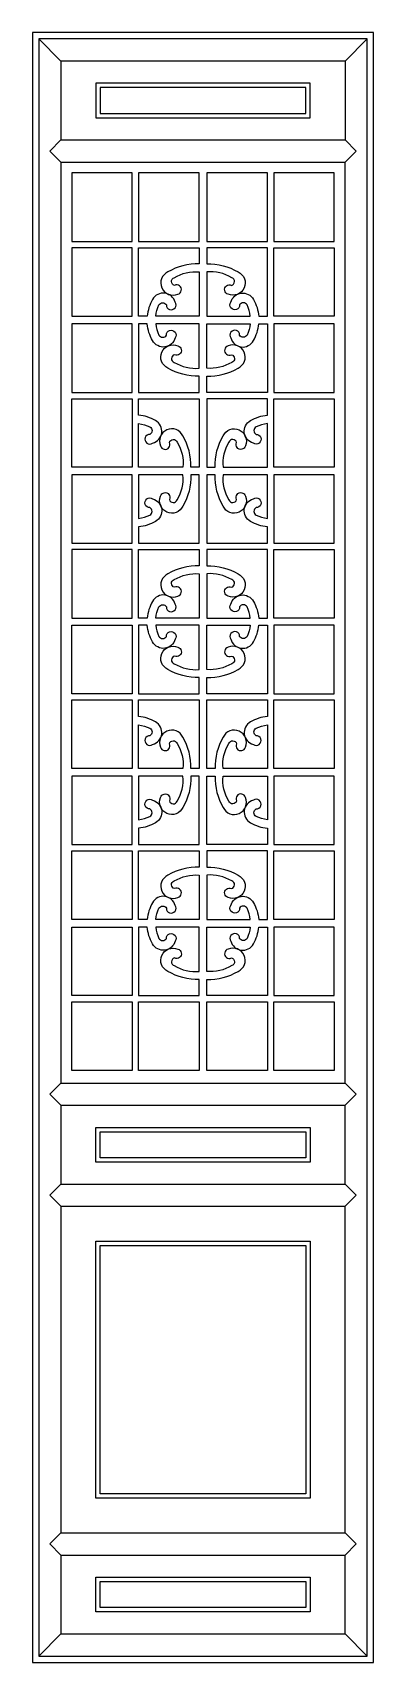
# Model space of a CAD drawing. Header units: metres. Extents: x -1125 to -585, y 0 to 2580.
import ezdxf

# ---------------------------------------------------------------- set-up
doc = ezdxf.new("R2010")
doc.units = ezdxf.units.M
for name, color, linetype in [('3', 3, 'Continuous'), ('4', 4, 'Continuous'), ('7', 7, 'Continuous')]:
    doc.layers.add(name, color=color, linetype=linetype)

msp = doc.modelspace()

# ---------------------------------------------------------------- linework, layer by layer
at = {"layer": '3'}
for p, q in [((-1115.3, 2570), (-1080.3, 2535)), ((-630.3, 2535), (-595.3, 2570)), ((-1080.3, 2410), (-1097.8, 2392.5)), ((-630.3, 2410), (-612.8, 2392.5)), ((-1097.8, 2392.5), (-1080.3, 2375)), ((-630.3, 2375), (-612.8, 2392.5)), ((-967.3, 2249.5), (-967.3, 2358)), ((-957.3, 2358), (-957.3, 2249.5)), ((-861.3, 2249.5), (-861.3, 2358)), ((-849.3, 2358), (-849.3, 2249.5)), ((-753.3, 2249.5), (-753.3, 2358)), ((-743.3, 2358), (-743.3, 2249.5)), ((-1063.3, 2249.5), (-967.3, 2249.5)), ((-957.3, 2249.5), (-861.3, 2249.5)), ((-849.3, 2249.5), (-753.3, 2249.5)), ((-743.3, 2249.5), (-647.3, 2249.5)), ((-967.3, 2239.5), (-1063.3, 2239.5)), ((-967.3, 2131), (-967.3, 2239.5)), ((-743.3, 2239.5), (-647.3, 2239.5)), ((-743.3, 2131), (-743.3, 2239.5)), ((-1063.3, 2131), (-967.3, 2131)), ((-967.3, 2119), (-1063.3, 2119)), ((-967.3, 2010.5), (-967.3, 2119)), ((-647.3, 2131), (-743.3, 2131)), ((-743.3, 2119), (-743.3, 2010.5)), ((-647.3, 2119), (-743.3, 2119)), ((-1063.3, 2010.5), (-967.3, 2010.5)), ((-1063.3, 2000.5), (-967.3, 2000.5)), ((-967.3, 2000.5), (-967.3, 1892)), ((-743.3, 2010.5), (-647.3, 2010.5)), ((-743.3, 1892), (-743.3, 2000.5)), ((-743.3, 2000.5), (-647.3, 2000.5)), ((-967.3, 1892), (-1063.3, 1892)), ((-647.3, 1892), (-743.3, 1892)), ((-967.3, 1880), (-1063.3, 1880)), ((-967.3, 1771.5), (-967.3, 1880)), ((-743.3, 1880), (-743.3, 1771.5)), ((-647.3, 1880), (-743.3, 1880)), ((-1063.3, 1771.5), (-967.3, 1771.5)), ((-967.3, 1761.5), (-1063.3, 1761.5)), ((-967.3, 1653), (-967.3, 1761.5)), ((-743.3, 1771.5), (-647.3, 1771.5)), ((-743.3, 1653), (-743.3, 1761.5)), ((-743.3, 1761.5), (-647.3, 1761.5)), ((-1063.3, 1653), (-967.3, 1653)), ((-647.3, 1653), (-743.3, 1653)), ((-1063.3, 1642), (-967.3, 1642)), ((-967.3, 1642), (-967.3, 1533.5)), ((-647.3, 1642), (-743.3, 1642)), ((-743.3, 1642), (-743.3, 1533.5)), ((-967.3, 1533.5), (-1063.3, 1533.5)), ((-1063.3, 1523.5), (-967.3, 1523.5)), ((-967.3, 1523.5), (-967.3, 1415)), ((-743.3, 1533.5), (-647.3, 1533.5)), ((-743.3, 1415), (-743.3, 1523.5)), ((-743.3, 1523.5), (-647.3, 1523.5)), ((-967.3, 1415), (-1063.3, 1415)), ((-967.3, 1403), (-1063.3, 1403)), ((-967.3, 1294.5), (-967.3, 1403)), ((-647.3, 1415), (-743.3, 1415)), ((-743.3, 1403), (-743.3, 1294.5)), ((-647.3, 1403), (-743.3, 1403)), ((-1063.3, 1294.5), (-967.3, 1294.5)), ((-743.3, 1294.5), (-647.3, 1294.5)), ((-1063.3, 1284.5), (-967.3, 1284.5)), ((-967.3, 1284.5), (-967.3, 1176)), ((-743.3, 1176), (-743.3, 1284.5)), ((-743.3, 1284.5), (-647.3, 1284.5)), ((-967.3, 1176), (-1063.3, 1176)), ((-1063.3, 1164), (-967.3, 1164)), ((-967.3, 1164), (-967.3, 1055.5)), ((-647.3, 1176), (-743.3, 1176)), ((-743.3, 1164), (-743.3, 1055.5)), ((-647.3, 1164), (-743.3, 1164)), ((-967.3, 1055.5), (-1063.3, 1055.5)), ((-1063.3, 1045.5), (-967.3, 1045.5)), ((-967.3, 1045.5), (-967.3, 937)), ((-957.3, 1045.5), (-861.3, 1045.5)), ((-957.3, 937), (-957.3, 1045.5)), ((-861.3, 1045.5), (-861.3, 937)), ((-849.3, 1045.5), (-753.3, 1045.5)), ((-849.3, 937), (-849.3, 1045.5)), ((-753.3, 1045.5), (-753.3, 937)), ((-743.3, 1055.5), (-647.3, 1055.5)), ((-743.3, 1045.5), (-647.3, 1045.5)), ((-743.3, 937), (-743.3, 1045.5)), ((-1097.8, 899.5), (-1080.3, 917)), ((-630.3, 917), (-612.8, 899.5)), ((-1080.3, 882), (-1097.8, 899.5)), ((-630.3, 882), (-612.8, 899.5)), ((-1097.8, 739.5), (-1080.3, 757)), ((-630.3, 757), (-612.8, 739.5)), ((-1080.3, 722), (-1097.8, 739.5)), ((-630.3, 722), (-612.8, 739.5)), ((-1097.8, 187.5), (-1080.3, 205)), ((-1080.3, 170), (-1097.8, 187.5)), ((-630.3, 205), (-612.8, 187.5)), ((-630.3, 170), (-612.8, 187.5)), ((-1115.3, 10), (-1080.3, 45)), ((-630.3, 45), (-595.3, 10))]:
    msp.add_line(p, q, dxfattribs=at)
for points in [[(-1115.3, 10), (-595.3, 10), (-595.3, 2570), (-1115.3, 2570)], [(-1025.3, 2445), (-685.3, 2445), (-685.3, 2500), (-1025.3, 2500)], [(-1018.3, 2452), (-692.3, 2452), (-692.3, 2493), (-1018.3, 2493)], [(-1025.3, 847), (-685.3, 847), (-685.3, 792), (-1025.3, 792)], [(-1018.3, 840), (-692.3, 840), (-692.3, 799), (-1018.3, 799)], [(-1025.3, 667), (-685.3, 667), (-685.3, 260), (-1025.3, 260)], [(-1018.3, 660), (-692.3, 660), (-692.3, 267), (-1018.3, 267)], [(-1025.3, 135), (-685.3, 135), (-685.3, 80), (-1025.3, 80)], [(-1018.3, 128), (-692.3, 128), (-692.3, 87), (-1018.3, 87)]]:
    msp.add_lwpolyline(points, close=True, dxfattribs=at)
for points in [[(-930.27, 2131, -0.09), (-925.18, 2148.84, -0.57), (-913.33, 2148.89, 1.39), (-899.48, 2153.25, 0.68), (-935.18, 2157.64, 0.1), (-943.88, 2131), (-957.3, 2131), (-957.3, 2239.5), (-861.3, 2239.5), (-861.3, 2213.88, 0.14), (-910.89, 2201.06, 0.99), (-895.2, 2165.91, 1.11), (-900.37, 2179.87, -0.77), (-900.9, 2192.03, -0.16), (-861.3, 2201.3), (-861.3, 2131)], [(-780.33, 2131, 0.09), (-785.42, 2148.84, 0.57), (-797.27, 2148.89, -1.39), (-811.12, 2153.25, -0.68), (-775.43, 2157.64, -0.1), (-766.73, 2131), (-753.3, 2131), (-753.3, 2239.5), (-849.3, 2239.5), (-849.3, 2213.88, -0.14), (-799.71, 2201.06, -0.99), (-815.41, 2165.91, -1.11), (-810.23, 2179.87, 0.77), (-809.7, 2192.03, 0.16), (-849.3, 2201.3), (-849.3, 2131)], [(-957.3, 2119), (-957.3, 2010.5), (-861.3, 2010.5), (-861.3, 2036.12, -0.14), (-910.89, 2048.94, -0.99), (-895.2, 2084.09, -1.11), (-900.37, 2070.13, 0.77), (-900.9, 2057.97, 0.16), (-861.3, 2048.7), (-861.3, 2119), (-930.27, 2119, 0.09), (-925.18, 2101.16, 0.57), (-913.33, 2101.11, -1.39), (-899.48, 2096.75, -0.68), (-935.18, 2092.36, -0.1), (-943.88, 2119)], [(-753.3, 2119), (-753.3, 2010.5), (-849.3, 2010.5), (-849.3, 2036.12, 0.14), (-799.71, 2048.94, 0.99), (-815.41, 2084.09, 1.11), (-810.23, 2070.13, -0.77), (-809.7, 2057.97, -0.16), (-849.3, 2048.7), (-849.3, 2119), (-780.33, 2119, -0.09), (-785.42, 2101.16, -0.57), (-797.27, 2101.11, 1.39), (-811.12, 2096.75, 0.68), (-775.43, 2092.36, 0.1), (-766.73, 2119)], [(-957.3, 1892), (-957.3, 1960.97, -0.09), (-939.47, 1955.88, -0.57), (-939.41, 1944.03, 1.39), (-935.05, 1930.18, 0.68), (-930.66, 1965.87, 0.1), (-957.3, 1974.58), (-957.3, 2000.5), (-861.3, 2000.5), (-861.3, 1892), (-874.42, 1892, 0.14), (-887.25, 1941.59, 0.99), (-922.39, 1925.9, 1.11), (-908.43, 1931.07, -0.77), (-896.27, 1931.6, -0.16), (-887, 1892)], [(-753.3, 1892), (-753.3, 1960.97, 0.09), (-771.14, 1955.88, 0.57), (-771.2, 1944.03, -1.39), (-775.56, 1930.18, -0.68), (-779.95, 1965.87, -0.1), (-753.3, 1974.58), (-753.3, 2000.5), (-849.3, 2000.5), (-849.3, 1892), (-836.18, 1892, -0.14), (-823.36, 1941.59, -0.99), (-788.21, 1925.9, -1.11), (-802.17, 1931.07, 0.77), (-814.34, 1931.6, 0.16), (-823.6, 1892)], [(-957.3, 1880), (-957.3, 1811.03, 0.09), (-939.47, 1816.12, 0.57), (-939.41, 1827.97, -1.39), (-935.05, 1841.82, -0.68), (-930.66, 1806.13, -0.1), (-957.3, 1797.42), (-957.3, 1771.5), (-861.3, 1771.5), (-861.3, 1880), (-874.42, 1880, -0.14), (-887.25, 1830.41, -0.99), (-922.39, 1846.1, -1.11), (-908.43, 1840.93, 0.77), (-896.27, 1840.4, 0.16), (-887, 1880)], [(-849.3, 1880), (-849.3, 1771.5), (-753.3, 1771.5), (-753.3, 1797.42, -0.1), (-779.95, 1806.13, -0.68), (-775.56, 1841.82, -1.39), (-771.2, 1827.97, 0.57), (-771.14, 1816.12, 0.09), (-753.3, 1811.03), (-753.3, 1880), (-823.6, 1880, 0.16), (-814.34, 1840.4, 0.77), (-802.17, 1840.93, -1.11), (-788.21, 1846.1, -0.99), (-823.36, 1830.41, -0.14), (-836.18, 1880)], [(-930.27, 1653, -0.09), (-925.18, 1670.84, -0.57), (-913.33, 1670.89, 1.39), (-899.48, 1675.25, 0.68), (-935.18, 1679.64, 0.1), (-943.88, 1653), (-957.3, 1653), (-957.3, 1761.5), (-861.3, 1761.5), (-861.3, 1735.88, 0.14), (-910.89, 1723.06, 0.99), (-895.2, 1687.91, 1.11), (-900.37, 1701.87, -0.77), (-900.9, 1714.03, -0.16), (-861.3, 1723.3), (-861.3, 1653)], [(-849.3, 1653), (-780.33, 1653, 0.09), (-785.42, 1670.84, 0.57), (-797.27, 1670.89, -1.39), (-811.12, 1675.25, -0.68), (-775.43, 1679.64, -0.1), (-766.73, 1653), (-753.3, 1653), (-753.3, 1761.5), (-849.3, 1761.5), (-849.3, 1735.88, -0.14), (-799.71, 1723.06, -0.99), (-815.41, 1687.91, -1.11), (-810.23, 1701.87, 0.77), (-809.7, 1714.03, 0.16), (-849.3, 1723.3)], [(-930.27, 1642, 0.09), (-925.18, 1624.16, 0.57), (-913.33, 1624.11, -1.39), (-899.48, 1619.75, -0.68), (-935.18, 1615.36, -0.1), (-943.88, 1642), (-957.3, 1642), (-957.3, 1533.5), (-861.3, 1533.5), (-861.3, 1559.12, -0.14), (-910.89, 1571.94, -0.99), (-895.2, 1607.09, -1.11), (-900.37, 1593.13, 0.77), (-900.9, 1580.97, 0.16), (-861.3, 1571.7), (-861.3, 1642)], [(-849.3, 1642), (-780.33, 1642, -0.09), (-785.42, 1624.16, -0.57), (-797.27, 1624.11, 1.39), (-811.12, 1619.75, 0.68), (-775.43, 1615.36, 0.1), (-766.73, 1642), (-753.3, 1642), (-753.3, 1533.5), (-849.3, 1533.5), (-849.3, 1559.12, 0.14), (-799.71, 1571.94, 0.99), (-815.41, 1607.09, 1.11), (-810.23, 1593.13, -0.77), (-809.7, 1580.97, -0.16), (-849.3, 1571.7)], [(-957.3, 1415), (-957.3, 1483.97, -0.09), (-939.47, 1478.88, -0.57), (-939.41, 1467.03, 1.39), (-935.05, 1453.18, 0.68), (-930.66, 1488.87, 0.1), (-957.3, 1497.58), (-957.3, 1523.5), (-861.3, 1523.5), (-861.3, 1415), (-874.42, 1415, 0.14), (-887.25, 1464.59, 0.99), (-922.39, 1448.9, 1.11), (-908.43, 1454.07, -0.77), (-896.27, 1454.6, -0.16), (-887, 1415)], [(-849.3, 1415), (-849.3, 1523.5), (-753.3, 1523.5), (-753.3, 1497.58, 0.1), (-779.95, 1488.87, 0.68), (-775.56, 1453.18, 1.39), (-771.2, 1467.03, -0.57), (-771.14, 1478.88, -0.09), (-753.3, 1483.97), (-753.3, 1415), (-823.6, 1415, -0.16), (-814.34, 1454.6, -0.77), (-802.17, 1454.07, 1.11), (-788.21, 1448.9, 0.99), (-823.36, 1464.59, 0.14), (-836.18, 1415)], [(-957.3, 1403), (-957.3, 1334.03, 0.09), (-939.47, 1339.12, 0.57), (-939.41, 1350.97, -1.39), (-935.05, 1364.82, -0.68), (-930.66, 1329.13, -0.1), (-957.3, 1320.42), (-957.3, 1294.5), (-861.3, 1294.5), (-861.3, 1403), (-874.42, 1403, -0.14), (-887.25, 1353.41, -0.99), (-922.39, 1369.1, -1.11), (-908.43, 1363.93, 0.77), (-896.27, 1363.4, 0.16), (-887, 1403)], [(-753.3, 1403), (-753.3, 1334.03, -0.09), (-771.14, 1339.12, -0.57), (-771.2, 1350.97, 1.39), (-775.56, 1364.82, 0.68), (-779.95, 1329.13, 0.1), (-753.3, 1320.42), (-753.3, 1294.5), (-849.3, 1294.5), (-849.3, 1403), (-836.18, 1403, 0.14), (-823.36, 1353.41, 0.99), (-788.21, 1369.1, 1.11), (-802.17, 1363.93, -0.77), (-814.34, 1363.4, -0.16), (-823.6, 1403)], [(-957.3, 1176), (-957.3, 1284.5), (-861.3, 1284.5), (-861.3, 1258.88, 0.14), (-910.89, 1246.06, 0.99), (-895.2, 1210.91, 1.11), (-900.37, 1224.87, -0.77), (-900.9, 1237.03, -0.16), (-861.3, 1246.3), (-861.3, 1176), (-930.27, 1176, -0.09), (-925.18, 1193.84, -0.57), (-913.33, 1193.89, 1.39), (-899.48, 1198.25, 0.68), (-935.18, 1202.64, 0.1), (-943.88, 1176)], [(-753.3, 1176), (-753.3, 1284.5), (-849.3, 1284.5), (-849.3, 1258.88, -0.14), (-799.71, 1246.06, -0.99), (-815.41, 1210.91, -1.11), (-810.23, 1224.87, 0.77), (-809.7, 1237.03, 0.16), (-849.3, 1246.3), (-849.3, 1176), (-780.33, 1176, 0.09), (-785.42, 1193.84, 0.57), (-797.27, 1193.89, -1.39), (-811.12, 1198.25, -0.68), (-775.43, 1202.64, -0.1), (-766.73, 1176)], [(-930.27, 1164, 0.09), (-925.18, 1146.16, 0.57), (-913.33, 1146.11, -1.39), (-899.48, 1141.75, -0.68), (-935.18, 1137.36, -0.1), (-943.88, 1164), (-957.3, 1164), (-957.3, 1055.5), (-861.3, 1055.5), (-861.3, 1081.12, -0.14), (-910.89, 1093.94, -0.99), (-895.2, 1129.09, -1.11), (-900.37, 1115.13, 0.77), (-900.9, 1102.97, 0.16), (-861.3, 1093.7), (-861.3, 1164)], [(-780.33, 1164, -0.09), (-785.42, 1146.16, -0.57), (-797.27, 1146.11, 1.39), (-811.12, 1141.75, 0.68), (-775.43, 1137.36, 0.1), (-766.73, 1164), (-753.3, 1164), (-753.3, 1055.5), (-849.3, 1055.5), (-849.3, 1081.12, 0.14), (-799.71, 1093.94, 0.99), (-815.41, 1129.09, 1.11), (-810.23, 1115.13, -0.77), (-809.7, 1102.97, -0.16), (-849.3, 1093.7), (-849.3, 1164)]]:
    msp.add_lwpolyline(points, format="xyb", close=True, dxfattribs=at)
at = {"layer": '4'}
msp.add_lwpolyline([(-1125.3, 0), (-585.3, 0), (-585.3, 2580), (-1125.3, 2580)], close=True, dxfattribs=at)
at = {"layer": '7'}
for p, q in [((-630.3, 2535), (-1080.3, 2535)), ((-1080.3, 2535), (-1080.3, 2410)), ((-630.3, 2535), (-630.3, 2410)), ((-1080.3, 2410), (-630.3, 2410)), ((-1080.3, 2375), (-1080.3, 917)), ((-1080.3, 2375), (-630.3, 2375)), ((-630.3, 917), (-630.3, 2375)), ((-1063.3, 2358), (-1063.3, 2249.5)), ((-967.3, 2358), (-1063.3, 2358)), ((-861.3, 2358), (-957.3, 2358)), ((-753.3, 2358), (-849.3, 2358)), ((-647.3, 2358), (-743.3, 2358)), ((-647.3, 2249.5), (-647.3, 2358)), ((-1063.3, 2239.5), (-1063.3, 2131)), ((-647.3, 2239.5), (-647.3, 2131)), ((-1063.3, 2119), (-1063.3, 2010.5)), ((-647.3, 2010.5), (-647.3, 2119)), ((-1063.3, 1892), (-1063.3, 2000.5)), ((-647.3, 2000.5), (-647.3, 1892)), ((-1063.3, 1880), (-1063.3, 1771.5)), ((-647.3, 1771.5), (-647.3, 1880)), ((-1063.3, 1761.5), (-1063.3, 1653)), ((-647.3, 1761.5), (-647.3, 1653)), ((-1063.3, 1533.5), (-1063.3, 1642)), ((-647.3, 1533.5), (-647.3, 1642)), ((-1063.3, 1415), (-1063.3, 1523.5)), ((-647.3, 1523.5), (-647.3, 1415)), ((-1063.3, 1403), (-1063.3, 1294.5)), ((-647.3, 1294.5), (-647.3, 1403)), ((-1063.3, 1176), (-1063.3, 1284.5)), ((-647.3, 1284.5), (-647.3, 1176)), ((-1063.3, 1055.5), (-1063.3, 1164)), ((-647.3, 1055.5), (-647.3, 1164)), ((-1063.3, 937), (-1063.3, 1045.5)), ((-647.3, 1045.5), (-647.3, 937)), ((-967.3, 937), (-1063.3, 937)), ((-861.3, 937), (-957.3, 937)), ((-753.3, 937), (-849.3, 937)), ((-647.3, 937), (-743.3, 937)), ((-1080.3, 917), (-630.3, 917)), ((-1080.3, 882), (-630.3, 882)), ((-1080.3, 882), (-1080.3, 757)), ((-630.3, 757), (-630.3, 882)), ((-1080.3, 757), (-630.3, 757)), ((-1080.3, 722), (-1080.3, 205)), ((-1080.3, 722), (-630.3, 722)), ((-630.3, 205), (-630.3, 722)), ((-1080.3, 205), (-630.3, 205)), ((-1080.3, 170), (-630.3, 170)), ((-1080.3, 170), (-1080.3, 45)), ((-630.3, 45), (-630.3, 170)), ((-1080.3, 45), (-630.3, 45))]:
    msp.add_line(p, q, dxfattribs=at)

doc.saveas('drawing.dxf')
